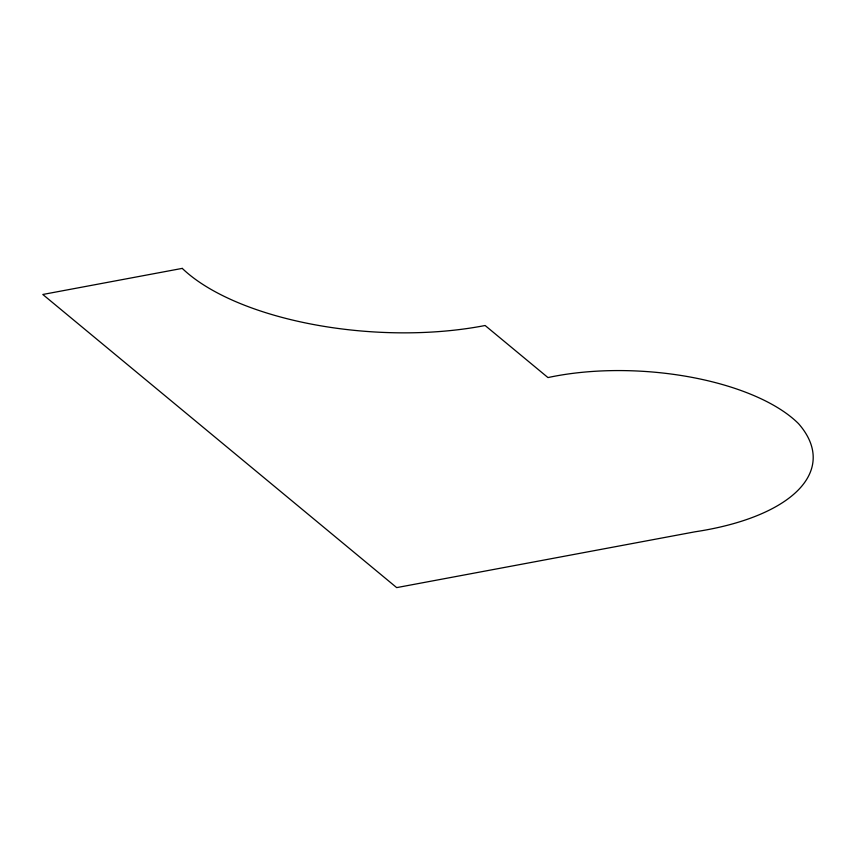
<?xml version="1.0" encoding="UTF-8"?>
<svg xmlns="http://www.w3.org/2000/svg" width="856" height="856" viewBox="0 0 856 856"><rect width="100%" height="100%" fill="white"/><g stroke="black" fill="none" stroke-linecap="round" stroke-linejoin="round"><path stroke-width="1.28" d="M182.253 268.388L42.8 294.475L396.681 587.612L695.147 531.779A207.056 89.142 3.8 0 0 798.53 423.656A174.506 75.125 3.8 0 0 547.968 377.571L485.117 325.505A216.461 93.186 3.8 0 1 182.253 268.388"/></g></svg>
